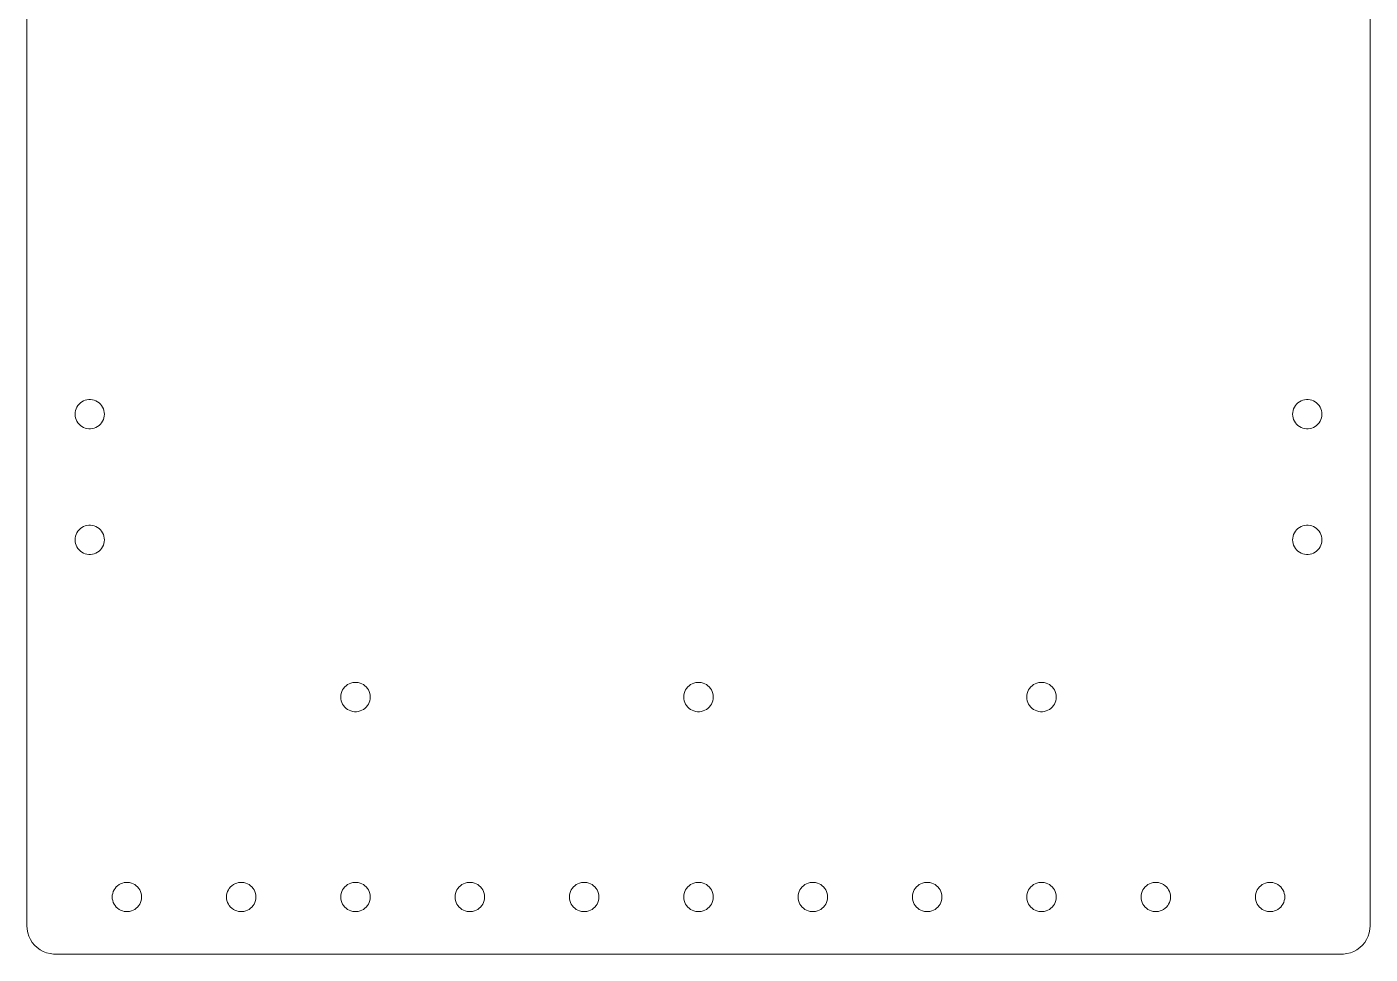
# Model space of a CAD drawing. Header units: millimetres. Extents: x -149 to 149, y -206 to 206.
# Drawn here: x -149.2 to 149.2, y -206.1 to 0 of the extents above; entities that cross this region are included whole.
import ezdxf

# ---------------------------------------------------------------- set-up
doc = ezdxf.new("R2010")
doc.units = ezdxf.units.MM
doc.layers.get('0').update_dxf_attribs({"linetype": 'CONTINUOUS', "lineweight": 0})

msp = doc.modelspace()

# ---------------------------------------------------------------- linework, layer by layer
for p, q in [((-149.225, -199.755), (-149.225, 199.755)), ((149.225, 199.755), (149.225, -199.755)), ((-137.335, -83.575), (-137.004, -83.334)), ((-137.004, -83.334), (-136.645, -83.137)), ((-136.645, -83.137), (-136.264, -82.986)), ((-136.264, -82.986), (-135.867, -82.884)), ((-135.867, -82.884), (-135.46, -82.833)), ((-135.46, -82.833), (-135.05, -82.833)), ((-135.05, -82.833), (-134.643, -82.884)), ((-134.643, -82.884), (-134.246, -82.986)), ((-134.246, -82.986), (-133.865, -83.137)), ((-133.865, -83.137), (-133.506, -83.334)), ((-133.506, -83.334), (-133.175, -83.575)), ((133.175, -83.575), (133.506, -83.334)), ((133.506, -83.334), (133.865, -83.137)), ((133.865, -83.137), (134.246, -82.986)), ((134.246, -82.986), (134.643, -82.884)), ((134.643, -82.884), (135.05, -82.833)), ((135.05, -82.833), (135.46, -82.833)), ((135.46, -82.833), (135.867, -82.884)), ((135.867, -82.884), (136.264, -82.986)), ((136.264, -82.986), (136.645, -83.137)), ((136.645, -83.137), (137.004, -83.334)), ((137.004, -83.334), (137.335, -83.575)), ((-138.519, -86.09), (-138.493, -85.681)), ((-138.493, -86.499), (-138.519, -86.09)), ((-138.493, -85.681), (-138.416, -85.278)), ((-138.416, -86.902), (-138.493, -86.499)), ((-138.416, -85.278), (-138.29, -84.888)), ((-138.29, -84.888), (-138.115, -84.518)), ((-138.115, -84.518), (-137.896, -84.172)), ((-137.896, -84.172), (-137.634, -83.856)), ((-137.634, -83.856), (-137.335, -83.575)), ((-133.175, -83.575), (-132.876, -83.856)), ((-132.876, -83.856), (-132.614, -84.172)), ((-132.614, -84.172), (-132.395, -84.518)), ((-132.395, -84.518), (-132.22, -84.888)), ((-132.22, -84.888), (-132.094, -85.278)), ((-132.094, -85.278), (-132.017, -85.681)), ((-132.017, -86.499), (-132.094, -86.902)), ((-132.017, -85.681), (-131.991, -86.09)), ((-131.991, -86.09), (-132.017, -86.499)), ((131.991, -86.09), (132.017, -85.681)), ((132.017, -86.499), (131.991, -86.09)), ((132.017, -85.681), (132.094, -85.278)), ((132.094, -86.902), (132.017, -86.499)), ((132.094, -85.278), (132.22, -84.888)), ((132.22, -84.888), (132.395, -84.518)), ((132.395, -84.518), (132.614, -84.172)), ((132.614, -84.172), (132.876, -83.856)), ((132.876, -83.856), (133.175, -83.575)), ((137.335, -83.575), (137.634, -83.856)), ((137.634, -83.856), (137.896, -84.172)), ((137.896, -84.172), (138.115, -84.518)), ((138.115, -84.518), (138.29, -84.888)), ((138.29, -84.888), (138.416, -85.278)), ((138.416, -85.278), (138.493, -85.681)), ((138.493, -86.499), (138.416, -86.902)), ((138.493, -85.681), (138.519, -86.09)), ((138.519, -86.09), (138.493, -86.499)), ((-138.29, -87.292), (-138.416, -86.902)), ((-138.115, -87.662), (-138.29, -87.292)), ((-137.896, -88.008), (-138.115, -87.662)), ((-137.634, -88.324), (-137.896, -88.008)), ((-137.335, -88.605), (-137.634, -88.324)), ((-137.004, -88.846), (-137.335, -88.605)), ((-136.645, -89.043), (-137.004, -88.846)), ((-136.264, -89.194), (-136.645, -89.043)), ((-135.867, -89.296), (-136.264, -89.194)), ((-135.46, -89.347), (-135.867, -89.296)), ((-135.05, -89.347), (-135.46, -89.347)), ((-134.643, -89.296), (-135.05, -89.347)), ((-134.246, -89.194), (-134.643, -89.296)), ((-133.865, -89.043), (-134.246, -89.194)), ((-133.506, -88.846), (-133.865, -89.043)), ((-133.175, -88.605), (-133.506, -88.846)), ((-132.876, -88.324), (-133.175, -88.605)), ((-132.614, -88.008), (-132.876, -88.324)), ((-132.395, -87.662), (-132.614, -88.008)), ((-132.22, -87.292), (-132.395, -87.662)), ((-132.094, -86.902), (-132.22, -87.292)), ((132.22, -87.292), (132.094, -86.902)), ((132.395, -87.662), (132.22, -87.292)), ((132.614, -88.008), (132.395, -87.662)), ((132.876, -88.324), (132.614, -88.008)), ((133.175, -88.605), (132.876, -88.324)), ((133.506, -88.846), (133.175, -88.605)), ((133.865, -89.043), (133.506, -88.846)), ((134.246, -89.194), (133.865, -89.043)), ((134.643, -89.296), (134.246, -89.194)), ((135.05, -89.347), (134.643, -89.296)), ((135.46, -89.347), (135.05, -89.347)), ((135.867, -89.296), (135.46, -89.347)), ((136.264, -89.194), (135.867, -89.296)), ((136.645, -89.043), (136.264, -89.194)), ((137.004, -88.846), (136.645, -89.043)), ((137.335, -88.605), (137.004, -88.846)), ((137.634, -88.324), (137.335, -88.605)), ((137.896, -88.008), (137.634, -88.324)), ((138.115, -87.662), (137.896, -88.008)), ((138.29, -87.292), (138.115, -87.662)), ((138.416, -86.902), (138.29, -87.292)), ((-138.493, -113.621), (-138.416, -113.218)), ((-138.416, -113.218), (-138.29, -112.828)), ((-138.29, -112.828), (-138.115, -112.458)), ((-138.115, -112.458), (-137.896, -112.112)), ((-137.896, -112.112), (-137.634, -111.796)), ((-137.634, -111.796), (-137.335, -111.515)), ((-137.335, -111.515), (-137.004, -111.274)), ((-137.004, -111.274), (-136.645, -111.077)), ((-136.645, -111.077), (-136.264, -110.926)), ((-136.264, -110.926), (-135.867, -110.824)), ((-135.867, -110.824), (-135.46, -110.773)), ((-135.46, -110.773), (-135.05, -110.773)), ((-135.05, -110.773), (-134.643, -110.824)), ((-134.643, -110.824), (-134.246, -110.926)), ((-134.246, -110.926), (-133.865, -111.077)), ((-133.865, -111.077), (-133.506, -111.274)), ((-133.506, -111.274), (-133.175, -111.515)), ((-133.175, -111.515), (-132.876, -111.796)), ((-132.876, -111.796), (-132.614, -112.112)), ((-132.614, -112.112), (-132.395, -112.458)), ((-132.395, -112.458), (-132.22, -112.828)), ((-132.22, -112.828), (-132.094, -113.218)), ((-132.094, -113.218), (-132.017, -113.621)), ((132.017, -113.621), (132.094, -113.218)), ((132.094, -113.218), (132.22, -112.828)), ((132.22, -112.828), (132.395, -112.458)), ((132.395, -112.458), (132.614, -112.112)), ((132.614, -112.112), (132.876, -111.796)), ((132.876, -111.796), (133.175, -111.515)), ((133.175, -111.515), (133.506, -111.274)), ((133.506, -111.274), (133.865, -111.077)), ((133.865, -111.077), (134.246, -110.926)), ((134.246, -110.926), (134.643, -110.824)), ((134.643, -110.824), (135.05, -110.773)), ((135.05, -110.773), (135.46, -110.773)), ((135.46, -110.773), (135.867, -110.824)), ((135.867, -110.824), (136.264, -110.926)), ((136.264, -110.926), (136.645, -111.077)), ((136.645, -111.077), (137.004, -111.274)), ((137.004, -111.274), (137.335, -111.515)), ((137.335, -111.515), (137.634, -111.796)), ((137.634, -111.796), (137.896, -112.112)), ((137.896, -112.112), (138.115, -112.458)), ((138.115, -112.458), (138.29, -112.828)), ((138.29, -112.828), (138.416, -113.218)), ((138.416, -113.218), (138.493, -113.621)), ((-138.519, -114.03), (-138.493, -113.621)), ((-138.493, -114.439), (-138.519, -114.03)), ((-138.416, -114.842), (-138.493, -114.439)), ((-138.29, -115.232), (-138.416, -114.842)), ((-138.115, -115.602), (-138.29, -115.232)), ((-137.896, -115.948), (-138.115, -115.602)), ((-137.634, -116.264), (-137.896, -115.948)), ((-137.335, -116.545), (-137.634, -116.264)), ((-132.876, -116.264), (-133.175, -116.545)), ((-132.614, -115.948), (-132.876, -116.264)), ((-132.395, -115.602), (-132.614, -115.948)), ((-132.22, -115.232), (-132.395, -115.602)), ((-132.094, -114.842), (-132.22, -115.232)), ((-132.017, -114.439), (-132.094, -114.842)), ((-132.017, -113.621), (-131.991, -114.03)), ((-131.991, -114.03), (-132.017, -114.439)), ((131.991, -114.03), (132.017, -113.621)), ((132.017, -114.439), (131.991, -114.03)), ((132.094, -114.842), (132.017, -114.439)), ((132.22, -115.232), (132.094, -114.842)), ((132.395, -115.602), (132.22, -115.232)), ((132.614, -115.948), (132.395, -115.602)), ((132.876, -116.264), (132.614, -115.948)), ((133.175, -116.545), (132.876, -116.264)), ((137.634, -116.264), (137.335, -116.545)), ((137.896, -115.948), (137.634, -116.264)), ((138.115, -115.602), (137.896, -115.948)), ((138.29, -115.232), (138.115, -115.602)), ((138.416, -114.842), (138.29, -115.232)), ((138.493, -114.439), (138.416, -114.842)), ((138.493, -113.621), (138.519, -114.03)), ((138.519, -114.03), (138.493, -114.439)), ((-137.004, -116.786), (-137.335, -116.545)), ((-136.645, -116.983), (-137.004, -116.786)), ((-136.264, -117.134), (-136.645, -116.983)), ((-135.867, -117.236), (-136.264, -117.134)), ((-135.46, -117.287), (-135.867, -117.236)), ((-135.05, -117.287), (-135.46, -117.287)), ((-134.643, -117.236), (-135.05, -117.287)), ((-134.246, -117.134), (-134.643, -117.236)), ((-133.865, -116.983), (-134.246, -117.134)), ((-133.506, -116.786), (-133.865, -116.983)), ((-133.175, -116.545), (-133.506, -116.786)), ((133.506, -116.786), (133.175, -116.545)), ((133.865, -116.983), (133.506, -116.786)), ((134.246, -117.134), (133.865, -116.983)), ((134.643, -117.236), (134.246, -117.134)), ((135.05, -117.287), (134.643, -117.236)), ((135.46, -117.287), (135.05, -117.287)), ((135.867, -117.236), (135.46, -117.287)), ((136.264, -117.134), (135.867, -117.236)), ((136.645, -116.983), (136.264, -117.134)), ((137.004, -116.786), (136.645, -116.983)), ((137.335, -116.545), (137.004, -116.786)), ((-78.28, -146.44), (-77.949, -146.199)), ((-77.949, -146.199), (-77.59, -146.002)), ((-77.59, -146.002), (-77.209, -145.851)), ((-77.209, -145.851), (-76.812, -145.749)), ((-76.812, -145.749), (-76.405, -145.698)), ((-76.405, -145.698), (-75.995, -145.698)), ((-75.995, -145.698), (-75.588, -145.749)), ((-75.588, -145.749), (-75.191, -145.851)), ((-75.191, -145.851), (-74.81, -146.002)), ((-74.81, -146.002), (-74.451, -146.199)), ((-74.451, -146.199), (-74.12, -146.44)), ((-2.08, -146.44), (-1.749, -146.199)), ((-1.749, -146.199), (-1.39, -146.002)), ((-1.39, -146.002), (-1.009, -145.851)), ((-1.009, -145.851), (-0.612, -145.749)), ((-0.612, -145.749), (-0.205, -145.698)), ((-0.205, -145.698), (0.205, -145.698)), ((0.205, -145.698), (0.612, -145.749)), ((0.612, -145.749), (1.009, -145.851)), ((1.009, -145.851), (1.39, -146.002)), ((1.39, -146.002), (1.749, -146.199)), ((1.749, -146.199), (2.08, -146.44)), ((74.12, -146.44), (74.451, -146.199)), ((74.451, -146.199), (74.81, -146.002)), ((74.81, -146.002), (75.191, -145.851)), ((75.191, -145.851), (75.588, -145.749)), ((75.588, -145.749), (75.995, -145.698)), ((75.995, -145.698), (76.405, -145.698)), ((76.405, -145.698), (76.812, -145.749)), ((76.812, -145.749), (77.209, -145.851)), ((77.209, -145.851), (77.59, -146.002)), ((77.59, -146.002), (77.949, -146.199)), ((77.949, -146.199), (78.28, -146.44)), ((-79.464, -148.955), (-79.438, -148.546)), ((-79.438, -149.364), (-79.464, -148.955)), ((-79.438, -148.546), (-79.361, -148.143)), ((-79.361, -148.143), (-79.235, -147.753)), ((-79.235, -147.753), (-79.06, -147.383)), ((-79.06, -147.383), (-78.841, -147.037)), ((-78.841, -147.037), (-78.579, -146.721)), ((-78.579, -146.721), (-78.28, -146.44)), ((-74.12, -146.44), (-73.821, -146.721)), ((-73.821, -146.721), (-73.559, -147.037)), ((-73.559, -147.037), (-73.34, -147.383)), ((-73.34, -147.383), (-73.165, -147.753)), ((-73.165, -147.753), (-73.039, -148.143)), ((-73.039, -148.143), (-72.962, -148.546)), ((-72.962, -148.546), (-72.936, -148.955)), ((-72.936, -148.955), (-72.962, -149.364)), ((-3.264, -148.955), (-3.238, -148.546)), ((-3.238, -149.364), (-3.264, -148.955)), ((-3.238, -148.546), (-3.161, -148.143)), ((-3.161, -148.143), (-3.035, -147.753)), ((-3.035, -147.753), (-2.86, -147.383)), ((-2.86, -147.383), (-2.641, -147.037)), ((-2.641, -147.037), (-2.379, -146.721)), ((-2.379, -146.721), (-2.08, -146.44)), ((2.08, -146.44), (2.379, -146.721)), ((2.379, -146.721), (2.641, -147.037)), ((2.641, -147.037), (2.86, -147.383)), ((2.86, -147.383), (3.035, -147.753)), ((3.035, -147.753), (3.161, -148.143)), ((3.161, -148.143), (3.238, -148.546)), ((3.238, -148.546), (3.264, -148.955)), ((3.264, -148.955), (3.238, -149.364)), ((72.936, -148.955), (72.962, -148.546)), ((72.962, -149.364), (72.936, -148.955)), ((72.962, -148.546), (73.039, -148.143)), ((73.039, -148.143), (73.165, -147.753)), ((73.165, -147.753), (73.34, -147.383)), ((73.34, -147.383), (73.559, -147.037)), ((73.559, -147.037), (73.821, -146.721)), ((73.821, -146.721), (74.12, -146.44)), ((78.28, -146.44), (78.579, -146.721)), ((78.579, -146.721), (78.841, -147.037)), ((78.841, -147.037), (79.06, -147.383)), ((79.06, -147.383), (79.235, -147.753)), ((79.235, -147.753), (79.361, -148.143)), ((79.361, -148.143), (79.438, -148.546)), ((79.438, -148.546), (79.464, -148.955)), ((79.464, -148.955), (79.438, -149.364)), ((-79.361, -149.767), (-79.438, -149.364)), ((-79.235, -150.157), (-79.361, -149.767)), ((-79.06, -150.527), (-79.235, -150.157)), ((-78.841, -150.873), (-79.06, -150.527)), ((-78.579, -151.189), (-78.841, -150.873)), ((-78.28, -151.47), (-78.579, -151.189)), ((-77.949, -151.711), (-78.28, -151.47)), ((-77.59, -151.908), (-77.949, -151.711)), ((-77.209, -152.059), (-77.59, -151.908)), ((-76.812, -152.161), (-77.209, -152.059)), ((-76.405, -152.212), (-76.812, -152.161)), ((-75.588, -152.161), (-75.995, -152.212)), ((-75.191, -152.059), (-75.588, -152.161)), ((-74.81, -151.908), (-75.191, -152.059)), ((-74.451, -151.711), (-74.81, -151.908)), ((-74.12, -151.47), (-74.451, -151.711)), ((-73.821, -151.189), (-74.12, -151.47)), ((-73.559, -150.873), (-73.821, -151.189)), ((-73.34, -150.527), (-73.559, -150.873)), ((-73.165, -150.157), (-73.34, -150.527)), ((-73.039, -149.767), (-73.165, -150.157)), ((-72.962, -149.364), (-73.039, -149.767)), ((-3.161, -149.767), (-3.238, -149.364)), ((-3.035, -150.157), (-3.161, -149.767)), ((-2.86, -150.527), (-3.035, -150.157)), ((-2.641, -150.873), (-2.86, -150.527)), ((-2.379, -151.189), (-2.641, -150.873)), ((-2.08, -151.47), (-2.379, -151.189)), ((-1.749, -151.711), (-2.08, -151.47)), ((-1.39, -151.908), (-1.749, -151.711)), ((-1.009, -152.059), (-1.39, -151.908)), ((-0.612, -152.161), (-1.009, -152.059)), ((-0.205, -152.212), (-0.612, -152.161)), ((0.612, -152.161), (0.205, -152.212)), ((1.009, -152.059), (0.612, -152.161)), ((1.39, -151.908), (1.009, -152.059)), ((1.749, -151.711), (1.39, -151.908)), ((2.08, -151.47), (1.749, -151.711)), ((2.379, -151.189), (2.08, -151.47)), ((2.641, -150.873), (2.379, -151.189)), ((2.86, -150.527), (2.641, -150.873)), ((3.035, -150.157), (2.86, -150.527)), ((3.161, -149.767), (3.035, -150.157)), ((3.238, -149.364), (3.161, -149.767)), ((73.039, -149.767), (72.962, -149.364)), ((73.165, -150.157), (73.039, -149.767)), ((73.34, -150.527), (73.165, -150.157)), ((73.559, -150.873), (73.34, -150.527)), ((73.821, -151.189), (73.559, -150.873)), ((74.12, -151.47), (73.821, -151.189)), ((74.451, -151.711), (74.12, -151.47)), ((74.81, -151.908), (74.451, -151.711)), ((75.191, -152.059), (74.81, -151.908)), ((75.588, -152.161), (75.191, -152.059)), ((75.995, -152.212), (75.588, -152.161)), ((76.812, -152.161), (76.405, -152.212)), ((77.209, -152.059), (76.812, -152.161)), ((77.59, -151.908), (77.209, -152.059)), ((77.949, -151.711), (77.59, -151.908)), ((78.28, -151.47), (77.949, -151.711)), ((78.579, -151.189), (78.28, -151.47)), ((78.841, -150.873), (78.579, -151.189)), ((79.06, -150.527), (78.841, -150.873)), ((79.235, -150.157), (79.06, -150.527)), ((79.361, -149.767), (79.235, -150.157)), ((79.438, -149.364), (79.361, -149.767)), ((-75.995, -152.212), (-76.405, -152.212)), ((0.205, -152.212), (-0.205, -152.212)), ((76.405, -152.212), (75.995, -152.212)), ((-129.379, -191.171), (-129.08, -190.89)), ((-129.08, -190.89), (-128.749, -190.649)), ((-128.749, -190.649), (-128.39, -190.452)), ((-128.39, -190.452), (-128.009, -190.301)), ((-128.009, -190.301), (-127.612, -190.199)), ((-127.612, -190.199), (-127.205, -190.148)), ((-127.205, -190.148), (-126.795, -190.148)), ((-126.795, -190.148), (-126.388, -190.199)), ((-126.388, -190.199), (-125.991, -190.301)), ((-125.991, -190.301), (-125.61, -190.452)), ((-125.61, -190.452), (-125.251, -190.649)), ((-125.251, -190.649), (-124.92, -190.89)), ((-124.92, -190.89), (-124.621, -191.171)), ((-103.979, -191.171), (-103.68, -190.89)), ((-103.68, -190.89), (-103.349, -190.649)), ((-103.349, -190.649), (-102.99, -190.452)), ((-102.99, -190.452), (-102.609, -190.301)), ((-102.609, -190.301), (-102.212, -190.199)), ((-102.212, -190.199), (-101.805, -190.148)), ((-101.805, -190.148), (-101.395, -190.148)), ((-101.395, -190.148), (-100.988, -190.199)), ((-100.988, -190.199), (-100.591, -190.301)), ((-100.591, -190.301), (-100.21, -190.452)), ((-100.21, -190.452), (-99.851, -190.649)), ((-99.851, -190.649), (-99.52, -190.89)), ((-99.52, -190.89), (-99.221, -191.171)), ((-78.579, -191.171), (-78.28, -190.89)), ((-78.28, -190.89), (-77.949, -190.649)), ((-77.949, -190.649), (-77.59, -190.452)), ((-77.59, -190.452), (-77.209, -190.301)), ((-77.209, -190.301), (-76.812, -190.199)), ((-76.812, -190.199), (-76.405, -190.148)), ((-76.405, -190.148), (-75.995, -190.148)), ((-75.995, -190.148), (-75.588, -190.199)), ((-75.588, -190.199), (-75.191, -190.301)), ((-75.191, -190.301), (-74.81, -190.452)), ((-74.81, -190.452), (-74.451, -190.649)), ((-74.451, -190.649), (-74.12, -190.89)), ((-74.12, -190.89), (-73.821, -191.171)), ((-53.179, -191.171), (-52.88, -190.89)), ((-52.88, -190.89), (-52.549, -190.649)), ((-52.549, -190.649), (-52.19, -190.452)), ((-52.19, -190.452), (-51.809, -190.301)), ((-51.809, -190.301), (-51.412, -190.199)), ((-51.412, -190.199), (-51.005, -190.148)), ((-51.005, -190.148), (-50.595, -190.148)), ((-50.595, -190.148), (-50.188, -190.199)), ((-50.188, -190.199), (-49.791, -190.301)), ((-49.791, -190.301), (-49.41, -190.452)), ((-49.41, -190.452), (-49.051, -190.649)), ((-49.051, -190.649), (-48.72, -190.89)), ((-48.72, -190.89), (-48.421, -191.171)), ((-27.779, -191.171), (-27.48, -190.89)), ((-27.48, -190.89), (-27.149, -190.649)), ((-27.149, -190.649), (-26.79, -190.452)), ((-26.79, -190.452), (-26.409, -190.301)), ((-26.409, -190.301), (-26.012, -190.199)), ((-26.012, -190.199), (-25.605, -190.148)), ((-25.605, -190.148), (-25.195, -190.148)), ((-25.195, -190.148), (-24.788, -190.199)), ((-24.788, -190.199), (-24.391, -190.301)), ((-24.391, -190.301), (-24.01, -190.452)), ((-24.01, -190.452), (-23.651, -190.649)), ((-23.651, -190.649), (-23.32, -190.89)), ((-23.32, -190.89), (-23.021, -191.171)), ((-2.379, -191.171), (-2.08, -190.89)), ((-2.08, -190.89), (-1.749, -190.649)), ((-1.749, -190.649), (-1.39, -190.452)), ((-1.39, -190.452), (-1.009, -190.301)), ((-1.009, -190.301), (-0.612, -190.199)), ((-0.612, -190.199), (-0.205, -190.148)), ((-0.205, -190.148), (0.205, -190.148)), ((0.205, -190.148), (0.612, -190.199)), ((0.612, -190.199), (1.009, -190.301)), ((1.009, -190.301), (1.39, -190.452)), ((1.39, -190.452), (1.749, -190.649)), ((1.749, -190.649), (2.08, -190.89)), ((2.08, -190.89), (2.379, -191.171)), ((23.021, -191.171), (23.32, -190.89)), ((23.32, -190.89), (23.651, -190.649)), ((23.651, -190.649), (24.01, -190.452)), ((24.01, -190.452), (24.391, -190.301)), ((24.391, -190.301), (24.788, -190.199)), ((24.788, -190.199), (25.195, -190.148)), ((25.195, -190.148), (25.605, -190.148)), ((25.605, -190.148), (26.012, -190.199)), ((26.012, -190.199), (26.409, -190.301)), ((26.409, -190.301), (26.79, -190.452)), ((26.79, -190.452), (27.149, -190.649)), ((27.149, -190.649), (27.48, -190.89)), ((27.48, -190.89), (27.779, -191.171)), ((48.421, -191.171), (48.72, -190.89)), ((48.72, -190.89), (49.051, -190.649)), ((49.051, -190.649), (49.41, -190.452)), ((49.41, -190.452), (49.791, -190.301)), ((49.791, -190.301), (50.188, -190.199)), ((50.188, -190.199), (50.595, -190.148)), ((50.595, -190.148), (51.005, -190.148)), ((51.005, -190.148), (51.412, -190.199)), ((51.412, -190.199), (51.809, -190.301)), ((51.809, -190.301), (52.19, -190.452)), ((52.19, -190.452), (52.549, -190.649)), ((52.549, -190.649), (52.88, -190.89)), ((52.88, -190.89), (53.179, -191.171)), ((73.821, -191.171), (74.12, -190.89)), ((74.12, -190.89), (74.451, -190.649)), ((74.451, -190.649), (74.81, -190.452)), ((74.81, -190.452), (75.191, -190.301)), ((75.191, -190.301), (75.588, -190.199)), ((75.588, -190.199), (75.995, -190.148)), ((75.995, -190.148), (76.405, -190.148)), ((76.405, -190.148), (76.812, -190.199)), ((76.812, -190.199), (77.209, -190.301)), ((77.209, -190.301), (77.59, -190.452)), ((77.59, -190.452), (77.949, -190.649)), ((77.949, -190.649), (78.28, -190.89)), ((78.28, -190.89), (78.579, -191.171)), ((99.221, -191.171), (99.52, -190.89)), ((99.52, -190.89), (99.851, -190.649)), ((99.851, -190.649), (100.21, -190.452)), ((100.21, -190.452), (100.591, -190.301)), ((100.591, -190.301), (100.988, -190.199)), ((100.988, -190.199), (101.395, -190.148)), ((101.395, -190.148), (101.805, -190.148)), ((101.805, -190.148), (102.212, -190.199)), ((102.212, -190.199), (102.609, -190.301)), ((102.609, -190.301), (102.99, -190.452)), ((102.99, -190.452), (103.349, -190.649)), ((103.349, -190.649), (103.68, -190.89)), ((103.68, -190.89), (103.979, -191.171)), ((124.621, -191.171), (124.92, -190.89)), ((124.92, -190.89), (125.251, -190.649)), ((125.251, -190.649), (125.61, -190.452)), ((125.61, -190.452), (125.991, -190.301)), ((125.991, -190.301), (126.388, -190.199)), ((126.388, -190.199), (126.795, -190.148)), ((126.795, -190.148), (127.205, -190.148)), ((127.205, -190.148), (127.612, -190.199)), ((127.612, -190.199), (128.009, -190.301)), ((128.009, -190.301), (128.39, -190.452)), ((128.39, -190.452), (128.749, -190.649)), ((128.749, -190.649), (129.08, -190.89)), ((129.08, -190.89), (129.379, -191.171)), ((-130.264, -193.405), (-130.238, -192.996)), ((-130.238, -193.814), (-130.264, -193.405)), ((-130.238, -192.996), (-130.161, -192.593)), ((-130.161, -194.217), (-130.238, -193.814)), ((-130.161, -192.593), (-130.035, -192.203)), ((-130.035, -192.203), (-129.86, -191.833)), ((-129.86, -191.833), (-129.641, -191.487)), ((-129.641, -191.487), (-129.379, -191.171)), ((-124.621, -191.171), (-124.359, -191.487)), ((-124.359, -191.487), (-124.14, -191.833)), ((-124.14, -191.833), (-123.965, -192.203)), ((-123.965, -192.203), (-123.839, -192.593)), ((-123.839, -192.593), (-123.762, -192.996)), ((-123.762, -193.814), (-123.839, -194.217)), ((-123.762, -192.996), (-123.736, -193.405)), ((-123.736, -193.405), (-123.762, -193.814)), ((-104.864, -193.405), (-104.838, -192.996)), ((-104.838, -193.814), (-104.864, -193.405)), ((-104.838, -192.996), (-104.761, -192.593)), ((-104.761, -194.217), (-104.838, -193.814)), ((-104.761, -192.593), (-104.635, -192.203)), ((-104.635, -192.203), (-104.46, -191.833)), ((-104.46, -191.833), (-104.241, -191.487)), ((-104.241, -191.487), (-103.979, -191.171)), ((-99.221, -191.171), (-98.959, -191.487)), ((-98.959, -191.487), (-98.74, -191.833)), ((-98.74, -191.833), (-98.565, -192.203)), ((-98.565, -192.203), (-98.439, -192.593)), ((-98.439, -192.593), (-98.362, -192.996)), ((-98.362, -193.814), (-98.439, -194.217)), ((-98.362, -192.996), (-98.336, -193.405)), ((-98.336, -193.405), (-98.362, -193.814)), ((-79.464, -193.405), (-79.438, -192.996)), ((-79.438, -193.814), (-79.464, -193.405)), ((-79.438, -192.996), (-79.361, -192.593)), ((-79.361, -194.217), (-79.438, -193.814)), ((-79.361, -192.593), (-79.235, -192.203)), ((-79.235, -192.203), (-79.06, -191.833)), ((-79.06, -191.833), (-78.841, -191.487)), ((-78.841, -191.487), (-78.579, -191.171)), ((-73.821, -191.171), (-73.559, -191.487)), ((-73.559, -191.487), (-73.34, -191.833)), ((-73.34, -191.833), (-73.165, -192.203)), ((-73.165, -192.203), (-73.039, -192.593)), ((-73.039, -192.593), (-72.962, -192.996)), ((-72.962, -193.814), (-73.039, -194.217)), ((-72.962, -192.996), (-72.936, -193.405)), ((-72.936, -193.405), (-72.962, -193.814)), ((-54.064, -193.405), (-54.038, -192.996)), ((-54.038, -193.814), (-54.064, -193.405)), ((-54.038, -192.996), (-53.961, -192.593)), ((-53.961, -194.217), (-54.038, -193.814)), ((-53.961, -192.593), (-53.835, -192.203)), ((-53.835, -192.203), (-53.66, -191.833)), ((-53.66, -191.833), (-53.441, -191.487)), ((-53.441, -191.487), (-53.179, -191.171)), ((-48.421, -191.171), (-48.159, -191.487)), ((-48.159, -191.487), (-47.94, -191.833)), ((-47.94, -191.833), (-47.765, -192.203)), ((-47.765, -192.203), (-47.639, -192.593)), ((-47.639, -192.593), (-47.562, -192.996)), ((-47.562, -193.814), (-47.639, -194.217)), ((-47.562, -192.996), (-47.536, -193.405)), ((-47.536, -193.405), (-47.562, -193.814)), ((-28.664, -193.405), (-28.638, -192.996)), ((-28.638, -193.814), (-28.664, -193.405)), ((-28.638, -192.996), (-28.561, -192.593)), ((-28.561, -194.217), (-28.638, -193.814)), ((-28.561, -192.593), (-28.435, -192.203)), ((-28.435, -192.203), (-28.26, -191.833)), ((-28.26, -191.833), (-28.041, -191.487)), ((-28.041, -191.487), (-27.779, -191.171)), ((-23.021, -191.171), (-22.759, -191.487)), ((-22.759, -191.487), (-22.54, -191.833)), ((-22.54, -191.833), (-22.365, -192.203)), ((-22.365, -192.203), (-22.239, -192.593)), ((-22.239, -192.593), (-22.162, -192.996)), ((-22.162, -193.814), (-22.239, -194.217)), ((-22.162, -192.996), (-22.136, -193.405)), ((-22.136, -193.405), (-22.162, -193.814)), ((-3.264, -193.405), (-3.238, -192.996)), ((-3.238, -193.814), (-3.264, -193.405)), ((-3.238, -192.996), (-3.161, -192.593)), ((-3.161, -194.217), (-3.238, -193.814)), ((-3.161, -192.593), (-3.035, -192.203)), ((-3.035, -192.203), (-2.86, -191.833)), ((-2.86, -191.833), (-2.641, -191.487)), ((-2.641, -191.487), (-2.379, -191.171)), ((2.379, -191.171), (2.641, -191.487)), ((2.641, -191.487), (2.86, -191.833)), ((2.86, -191.833), (3.035, -192.203)), ((3.035, -192.203), (3.161, -192.593)), ((3.161, -192.593), (3.238, -192.996)), ((3.238, -193.814), (3.161, -194.217)), ((3.238, -192.996), (3.264, -193.405)), ((3.264, -193.405), (3.238, -193.814)), ((22.136, -193.405), (22.162, -192.996)), ((22.162, -193.814), (22.136, -193.405)), ((22.162, -192.996), (22.239, -192.593)), ((22.239, -194.217), (22.162, -193.814)), ((22.239, -192.593), (22.365, -192.203)), ((22.365, -192.203), (22.54, -191.833)), ((22.54, -191.833), (22.759, -191.487)), ((22.759, -191.487), (23.021, -191.171)), ((27.779, -191.171), (28.041, -191.487)), ((28.041, -191.487), (28.26, -191.833)), ((28.26, -191.833), (28.435, -192.203)), ((28.435, -192.203), (28.561, -192.593)), ((28.561, -192.593), (28.638, -192.996)), ((28.638, -193.814), (28.561, -194.217)), ((28.638, -192.996), (28.664, -193.405)), ((28.664, -193.405), (28.638, -193.814)), ((47.536, -193.405), (47.562, -192.996)), ((47.562, -193.814), (47.536, -193.405)), ((47.562, -192.996), (47.639, -192.593)), ((47.639, -194.217), (47.562, -193.814)), ((47.639, -192.593), (47.765, -192.203)), ((47.765, -192.203), (47.94, -191.833)), ((47.94, -191.833), (48.159, -191.487)), ((48.159, -191.487), (48.421, -191.171)), ((53.179, -191.171), (53.441, -191.487)), ((53.441, -191.487), (53.66, -191.833)), ((53.66, -191.833), (53.835, -192.203)), ((53.835, -192.203), (53.961, -192.593)), ((53.961, -192.593), (54.038, -192.996)), ((54.038, -193.814), (53.961, -194.217)), ((54.038, -192.996), (54.064, -193.405)), ((54.064, -193.405), (54.038, -193.814)), ((72.936, -193.405), (72.962, -192.996)), ((72.962, -193.814), (72.936, -193.405)), ((72.962, -192.996), (73.039, -192.593)), ((73.039, -194.217), (72.962, -193.814)), ((73.039, -192.593), (73.165, -192.203)), ((73.165, -192.203), (73.34, -191.833)), ((73.34, -191.833), (73.559, -191.487)), ((73.559, -191.487), (73.821, -191.171)), ((78.579, -191.171), (78.841, -191.487)), ((78.841, -191.487), (79.06, -191.833)), ((79.06, -191.833), (79.235, -192.203)), ((79.235, -192.203), (79.361, -192.593)), ((79.361, -192.593), (79.438, -192.996)), ((79.438, -193.814), (79.361, -194.217)), ((79.438, -192.996), (79.464, -193.405)), ((79.464, -193.405), (79.438, -193.814)), ((98.336, -193.405), (98.362, -192.996)), ((98.362, -193.814), (98.336, -193.405)), ((98.362, -192.996), (98.439, -192.593)), ((98.439, -194.217), (98.362, -193.814)), ((98.439, -192.593), (98.565, -192.203)), ((98.565, -192.203), (98.74, -191.833)), ((98.74, -191.833), (98.959, -191.487)), ((98.959, -191.487), (99.221, -191.171)), ((103.979, -191.171), (104.241, -191.487)), ((104.241, -191.487), (104.46, -191.833)), ((104.46, -191.833), (104.635, -192.203)), ((104.635, -192.203), (104.761, -192.593)), ((104.761, -192.593), (104.838, -192.996)), ((104.838, -193.814), (104.761, -194.217)), ((104.838, -192.996), (104.864, -193.405)), ((104.864, -193.405), (104.838, -193.814)), ((123.736, -193.405), (123.762, -192.996)), ((123.762, -193.814), (123.736, -193.405)), ((123.762, -192.996), (123.839, -192.593)), ((123.839, -194.217), (123.762, -193.814)), ((123.839, -192.593), (123.965, -192.203)), ((123.965, -192.203), (124.14, -191.833)), ((124.14, -191.833), (124.359, -191.487)), ((124.359, -191.487), (124.621, -191.171)), ((129.379, -191.171), (129.641, -191.487)), ((129.641, -191.487), (129.86, -191.833)), ((129.86, -191.833), (130.035, -192.203)), ((130.035, -192.203), (130.161, -192.593)), ((130.161, -192.593), (130.238, -192.996)), ((130.238, -193.814), (130.161, -194.217)), ((130.238, -192.996), (130.264, -193.405)), ((130.264, -193.405), (130.238, -193.814)), ((-130.035, -194.607), (-130.161, -194.217)), ((-129.86, -194.977), (-130.035, -194.607)), ((-129.641, -195.323), (-129.86, -194.977)), ((-129.379, -195.639), (-129.641, -195.323)), ((-129.08, -195.92), (-129.379, -195.639)), ((-128.749, -196.161), (-129.08, -195.92)), ((-128.39, -196.358), (-128.749, -196.161)), ((-128.009, -196.509), (-128.39, -196.358)), ((-127.612, -196.611), (-128.009, -196.509)), ((-127.205, -196.662), (-127.612, -196.611)), ((-126.795, -196.662), (-127.205, -196.662)), ((-126.388, -196.611), (-126.795, -196.662)), ((-125.991, -196.509), (-126.388, -196.611)), ((-125.61, -196.358), (-125.991, -196.509)), ((-125.251, -196.161), (-125.61, -196.358)), ((-124.92, -195.92), (-125.251, -196.161)), ((-124.621, -195.639), (-124.92, -195.92)), ((-124.359, -195.323), (-124.621, -195.639)), ((-124.14, -194.977), (-124.359, -195.323)), ((-123.965, -194.607), (-124.14, -194.977)), ((-123.839, -194.217), (-123.965, -194.607)), ((-104.635, -194.607), (-104.761, -194.217)), ((-104.46, -194.977), (-104.635, -194.607)), ((-104.241, -195.323), (-104.46, -194.977)), ((-103.979, -195.639), (-104.241, -195.323)), ((-103.68, -195.92), (-103.979, -195.639)), ((-103.349, -196.161), (-103.68, -195.92)), ((-102.99, -196.358), (-103.349, -196.161)), ((-102.609, -196.509), (-102.99, -196.358)), ((-102.212, -196.611), (-102.609, -196.509)), ((-101.805, -196.662), (-102.212, -196.611)), ((-101.395, -196.662), (-101.805, -196.662)), ((-100.988, -196.611), (-101.395, -196.662)), ((-100.591, -196.509), (-100.988, -196.611)), ((-100.21, -196.358), (-100.591, -196.509)), ((-99.851, -196.161), (-100.21, -196.358)), ((-99.52, -195.92), (-99.851, -196.161)), ((-99.221, -195.639), (-99.52, -195.92)), ((-98.959, -195.323), (-99.221, -195.639)), ((-98.74, -194.977), (-98.959, -195.323)), ((-98.565, -194.607), (-98.74, -194.977)), ((-98.439, -194.217), (-98.565, -194.607)), ((-79.235, -194.607), (-79.361, -194.217)), ((-79.06, -194.977), (-79.235, -194.607)), ((-78.841, -195.323), (-79.06, -194.977)), ((-78.579, -195.639), (-78.841, -195.323)), ((-78.28, -195.92), (-78.579, -195.639)), ((-77.949, -196.161), (-78.28, -195.92)), ((-77.59, -196.358), (-77.949, -196.161)), ((-77.209, -196.509), (-77.59, -196.358)), ((-76.812, -196.611), (-77.209, -196.509)), ((-76.405, -196.662), (-76.812, -196.611)), ((-75.995, -196.662), (-76.405, -196.662)), ((-75.588, -196.611), (-75.995, -196.662)), ((-75.191, -196.509), (-75.588, -196.611)), ((-74.81, -196.358), (-75.191, -196.509)), ((-74.451, -196.161), (-74.81, -196.358)), ((-74.12, -195.92), (-74.451, -196.161)), ((-73.821, -195.639), (-74.12, -195.92)), ((-73.559, -195.323), (-73.821, -195.639)), ((-73.34, -194.977), (-73.559, -195.323)), ((-73.165, -194.607), (-73.34, -194.977)), ((-73.039, -194.217), (-73.165, -194.607)), ((-53.835, -194.607), (-53.961, -194.217)), ((-53.66, -194.977), (-53.835, -194.607)), ((-53.441, -195.323), (-53.66, -194.977)), ((-53.179, -195.639), (-53.441, -195.323)), ((-52.88, -195.92), (-53.179, -195.639)), ((-52.549, -196.161), (-52.88, -195.92)), ((-52.19, -196.358), (-52.549, -196.161)), ((-51.809, -196.509), (-52.19, -196.358)), ((-51.412, -196.611), (-51.809, -196.509)), ((-51.005, -196.662), (-51.412, -196.611)), ((-50.595, -196.662), (-51.005, -196.662)), ((-50.188, -196.611), (-50.595, -196.662)), ((-49.791, -196.509), (-50.188, -196.611)), ((-49.41, -196.358), (-49.791, -196.509)), ((-49.051, -196.161), (-49.41, -196.358)), ((-48.72, -195.92), (-49.051, -196.161)), ((-48.421, -195.639), (-48.72, -195.92)), ((-48.159, -195.323), (-48.421, -195.639)), ((-47.94, -194.977), (-48.159, -195.323)), ((-47.765, -194.607), (-47.94, -194.977)), ((-47.639, -194.217), (-47.765, -194.607)), ((-28.435, -194.607), (-28.561, -194.217)), ((-28.26, -194.977), (-28.435, -194.607)), ((-28.041, -195.323), (-28.26, -194.977)), ((-27.779, -195.639), (-28.041, -195.323)), ((-27.48, -195.92), (-27.779, -195.639)), ((-27.149, -196.161), (-27.48, -195.92)), ((-26.79, -196.358), (-27.149, -196.161)), ((-26.409, -196.509), (-26.79, -196.358)), ((-26.012, -196.611), (-26.409, -196.509)), ((-25.605, -196.662), (-26.012, -196.611)), ((-25.195, -196.662), (-25.605, -196.662)), ((-24.788, -196.611), (-25.195, -196.662)), ((-24.391, -196.509), (-24.788, -196.611)), ((-24.01, -196.358), (-24.391, -196.509)), ((-23.651, -196.161), (-24.01, -196.358)), ((-23.32, -195.92), (-23.651, -196.161)), ((-23.021, -195.639), (-23.32, -195.92)), ((-22.759, -195.323), (-23.021, -195.639)), ((-22.54, -194.977), (-22.759, -195.323)), ((-22.365, -194.607), (-22.54, -194.977)), ((-22.239, -194.217), (-22.365, -194.607)), ((-3.035, -194.607), (-3.161, -194.217)), ((-2.86, -194.977), (-3.035, -194.607)), ((-2.641, -195.323), (-2.86, -194.977)), ((-2.379, -195.639), (-2.641, -195.323)), ((-2.08, -195.92), (-2.379, -195.639)), ((-1.749, -196.161), (-2.08, -195.92)), ((-1.39, -196.358), (-1.749, -196.161)), ((-1.009, -196.509), (-1.39, -196.358)), ((-0.612, -196.611), (-1.009, -196.509)), ((-0.205, -196.662), (-0.612, -196.611)), ((0.205, -196.662), (-0.205, -196.662)), ((0.612, -196.611), (0.205, -196.662)), ((1.009, -196.509), (0.612, -196.611)), ((1.39, -196.358), (1.009, -196.509)), ((1.749, -196.161), (1.39, -196.358)), ((2.08, -195.92), (1.749, -196.161)), ((2.379, -195.639), (2.08, -195.92)), ((2.641, -195.323), (2.379, -195.639)), ((2.86, -194.977), (2.641, -195.323)), ((3.035, -194.607), (2.86, -194.977)), ((3.161, -194.217), (3.035, -194.607)), ((22.365, -194.607), (22.239, -194.217)), ((22.54, -194.977), (22.365, -194.607)), ((22.759, -195.323), (22.54, -194.977)), ((23.021, -195.639), (22.759, -195.323)), ((23.32, -195.92), (23.021, -195.639)), ((23.651, -196.161), (23.32, -195.92)), ((24.01, -196.358), (23.651, -196.161)), ((24.391, -196.509), (24.01, -196.358)), ((24.788, -196.611), (24.391, -196.509)), ((25.195, -196.662), (24.788, -196.611)), ((25.605, -196.662), (25.195, -196.662)), ((26.012, -196.611), (25.605, -196.662)), ((26.409, -196.509), (26.012, -196.611)), ((26.79, -196.358), (26.409, -196.509)), ((27.149, -196.161), (26.79, -196.358)), ((27.48, -195.92), (27.149, -196.161)), ((27.779, -195.639), (27.48, -195.92)), ((28.041, -195.323), (27.779, -195.639)), ((28.26, -194.977), (28.041, -195.323)), ((28.435, -194.607), (28.26, -194.977)), ((28.561, -194.217), (28.435, -194.607)), ((47.765, -194.607), (47.639, -194.217)), ((47.94, -194.977), (47.765, -194.607)), ((48.159, -195.323), (47.94, -194.977)), ((48.421, -195.639), (48.159, -195.323)), ((48.72, -195.92), (48.421, -195.639)), ((49.051, -196.161), (48.72, -195.92)), ((49.41, -196.358), (49.051, -196.161)), ((49.791, -196.509), (49.41, -196.358)), ((50.188, -196.611), (49.791, -196.509)), ((50.595, -196.662), (50.188, -196.611)), ((51.005, -196.662), (50.595, -196.662)), ((51.412, -196.611), (51.005, -196.662)), ((51.809, -196.509), (51.412, -196.611)), ((52.19, -196.358), (51.809, -196.509)), ((52.549, -196.161), (52.19, -196.358)), ((52.88, -195.92), (52.549, -196.161)), ((53.179, -195.639), (52.88, -195.92)), ((53.441, -195.323), (53.179, -195.639)), ((53.66, -194.977), (53.441, -195.323)), ((53.835, -194.607), (53.66, -194.977)), ((53.961, -194.217), (53.835, -194.607)), ((73.165, -194.607), (73.039, -194.217)), ((73.34, -194.977), (73.165, -194.607)), ((73.559, -195.323), (73.34, -194.977)), ((73.821, -195.639), (73.559, -195.323)), ((74.12, -195.92), (73.821, -195.639)), ((74.451, -196.161), (74.12, -195.92)), ((74.81, -196.358), (74.451, -196.161)), ((75.191, -196.509), (74.81, -196.358)), ((75.588, -196.611), (75.191, -196.509)), ((75.995, -196.662), (75.588, -196.611)), ((76.405, -196.662), (75.995, -196.662)), ((76.812, -196.611), (76.405, -196.662)), ((77.209, -196.509), (76.812, -196.611)), ((77.59, -196.358), (77.209, -196.509)), ((77.949, -196.161), (77.59, -196.358)), ((78.28, -195.92), (77.949, -196.161)), ((78.579, -195.639), (78.28, -195.92)), ((78.841, -195.323), (78.579, -195.639)), ((79.06, -194.977), (78.841, -195.323)), ((79.235, -194.607), (79.06, -194.977)), ((79.361, -194.217), (79.235, -194.607)), ((98.565, -194.607), (98.439, -194.217)), ((98.74, -194.977), (98.565, -194.607)), ((98.959, -195.323), (98.74, -194.977)), ((99.221, -195.639), (98.959, -195.323)), ((99.52, -195.92), (99.221, -195.639)), ((99.851, -196.161), (99.52, -195.92)), ((100.21, -196.358), (99.851, -196.161)), ((100.591, -196.509), (100.21, -196.358)), ((100.988, -196.611), (100.591, -196.509)), ((101.395, -196.662), (100.988, -196.611)), ((101.805, -196.662), (101.395, -196.662)), ((102.212, -196.611), (101.805, -196.662)), ((102.609, -196.509), (102.212, -196.611)), ((102.99, -196.358), (102.609, -196.509)), ((103.349, -196.161), (102.99, -196.358)), ((103.68, -195.92), (103.349, -196.161)), ((103.979, -195.639), (103.68, -195.92)), ((104.241, -195.323), (103.979, -195.639)), ((104.46, -194.977), (104.241, -195.323)), ((104.635, -194.607), (104.46, -194.977)), ((104.761, -194.217), (104.635, -194.607)), ((123.965, -194.607), (123.839, -194.217)), ((124.14, -194.977), (123.965, -194.607)), ((124.359, -195.323), (124.14, -194.977)), ((124.621, -195.639), (124.359, -195.323)), ((124.92, -195.92), (124.621, -195.639)), ((125.251, -196.161), (124.92, -195.92)), ((125.61, -196.358), (125.251, -196.161)), ((125.991, -196.509), (125.61, -196.358)), ((126.388, -196.611), (125.991, -196.509)), ((126.795, -196.662), (126.388, -196.611)), ((127.205, -196.662), (126.795, -196.662)), ((127.612, -196.611), (127.205, -196.662)), ((128.009, -196.509), (127.612, -196.611)), ((128.39, -196.358), (128.009, -196.509)), ((128.749, -196.161), (128.39, -196.358)), ((129.08, -195.92), (128.749, -196.161)), ((129.379, -195.639), (129.08, -195.92)), ((129.641, -195.323), (129.379, -195.639)), ((129.86, -194.977), (129.641, -195.323)), ((130.035, -194.607), (129.86, -194.977)), ((130.161, -194.217), (130.035, -194.607)), ((-149.175, -200.551), (-149.225, -199.755)), ((149.225, -199.755), (149.175, -200.551)), ((-149.026, -201.334), (-149.175, -200.551)), ((-148.779, -202.093), (-149.026, -201.334)), ((-148.44, -202.814), (-148.779, -202.093)), ((-148.012, -203.487), (-148.44, -202.814)), ((148.44, -202.814), (148.012, -203.487)), ((148.779, -202.093), (148.44, -202.814)), ((149.026, -201.334), (148.779, -202.093)), ((149.175, -200.551), (149.026, -201.334)), ((-147.504, -204.102), (-148.012, -203.487)), ((-146.923, -204.648), (-147.504, -204.102)), ((-146.278, -205.116), (-146.923, -204.648)), ((-145.579, -205.501), (-146.278, -205.116)), ((-144.837, -205.794), (-145.579, -205.501)), ((-144.065, -205.993), (-144.837, -205.794)), ((144.837, -205.794), (144.065, -205.993)), ((145.579, -205.501), (144.837, -205.794)), ((146.278, -205.116), (145.579, -205.501)), ((146.923, -204.648), (146.278, -205.116)), ((147.504, -204.102), (146.923, -204.648)), ((148.012, -203.487), (147.504, -204.102)), ((-143.274, -206.092), (-144.065, -205.993)), ((-142.875, -206.092), (-143.274, -206.092)), ((-142.875, -206.105), (-142.875, -206.092)), ((142.875, -206.105), (-142.875, -206.105)), ((143.274, -206.092), (142.875, -206.092)), ((142.875, -206.092), (142.875, -206.105)), ((144.065, -205.993), (143.274, -206.092))]:
    msp.add_line(p, q)

doc.saveas('drawing.dxf')
